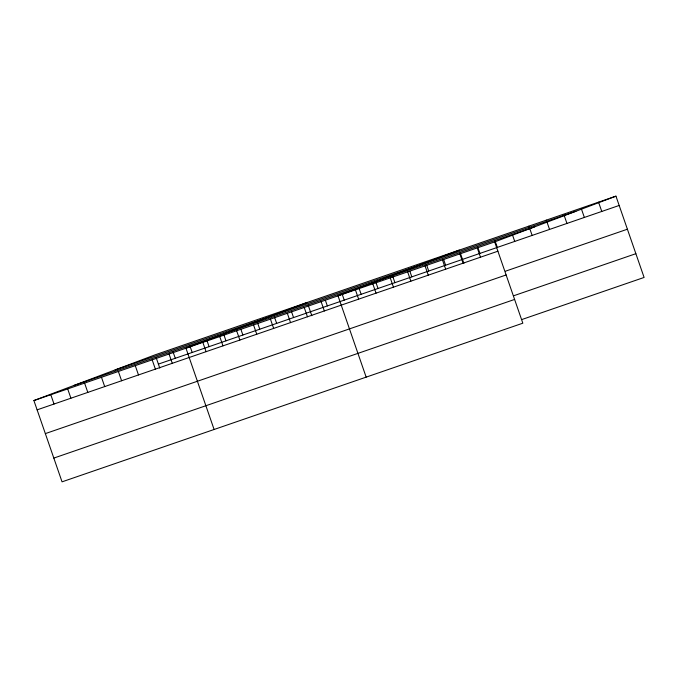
<?xml version="1.0" encoding="UTF-8"?>
<svg xmlns="http://www.w3.org/2000/svg" width="678" height="678" viewBox="0 0 678 678"><rect width="100%" height="100%" fill="white"/><g stroke="black" fill="none" stroke-linecap="round" stroke-linejoin="round"><path stroke-width="1.02" d="M615.955 196.162L494.677 241.91L522.831 323.194L62.045 481.838L33.9 400.554L155.169 354.806L615.955 196.162L644.1 277.446L522.246 319.397M307.227 302.447L185.958 348.204L214.104 429.488M459.286 250.097L338.017 295.845L366.162 377.137M115.15 369.9L575.936 211.256M73.919 385.451L534.696 226.816M33.9 400.554L494.677 241.91M158.389 364.103L619.175 205.459M37.12 409.851L497.898 251.207M505.551 271.166L627.396 229.215M45.35 433.606L506.127 274.963M514.026 295.642L635.871 253.691M53.825 458.082L514.602 299.439M598.547 202.154L601.767 211.451M581.461 209.078L584.36 217.452M564.054 215.07L566.952 223.443M546.324 220.13L549.544 229.435M528.916 226.13L532.137 235.427M512.475 234.91L514.729 241.419M495.067 240.902L497.321 247.411M477.659 246.894L479.914 253.403M477.27 247.902L480.49 257.208M460.252 252.886L463.879 263.361M459.862 253.894L463.082 263.2M443.683 259.64L445.615 265.217M442.454 259.886L445.675 269.191M426.462 264.522L428.716 271.031M425.055 265.886L428.276 275.183M409.885 271.268L411.817 276.853M407.648 271.878L410.868 281.175M392.672 276.158L394.927 282.667M390.24 277.87L393.46 287.167M375.773 281.972L378.027 288.481M372.832 283.862L376.053 293.159M358.882 287.794L361.137 294.303M355.425 289.853L358.645 299.159M341.983 293.608L344.238 300.117M325.415 300.354L327.347 305.931M321.118 301.668L324.338 310.965M308.193 305.244L311.821 315.711M304.227 307.481L307.448 316.779M291.625 311.99L293.557 317.567M287.328 313.295L290.548 322.601M274.404 316.872L276.658 323.381M270.437 319.118L273.658 328.415M257.513 322.694L259.767 329.203M253.538 324.931L256.759 334.237M240.936 329.44L242.868 335.017M236.639 330.745L239.868 340.051M223.723 334.322L225.977 340.839M219.748 336.568L222.969 345.865M207.146 341.068L209.078 346.653M202.849 342.382L206.07 351.687M189.925 345.958L192.179 352.467M173.034 351.772L175.288 358.289M169.059 354.018L172.28 363.315M156.135 357.594L159.762 368.061M152.169 359.832L155.389 369.137M135.269 365.654L138.49 374.951M118.379 371.468L121.599 380.765M101.48 377.282L104.7 386.587M84.589 383.104L87.809 392.401M67.69 388.918L70.91 398.215M50.799 394.732L54.02 404.037"/></g></svg>
